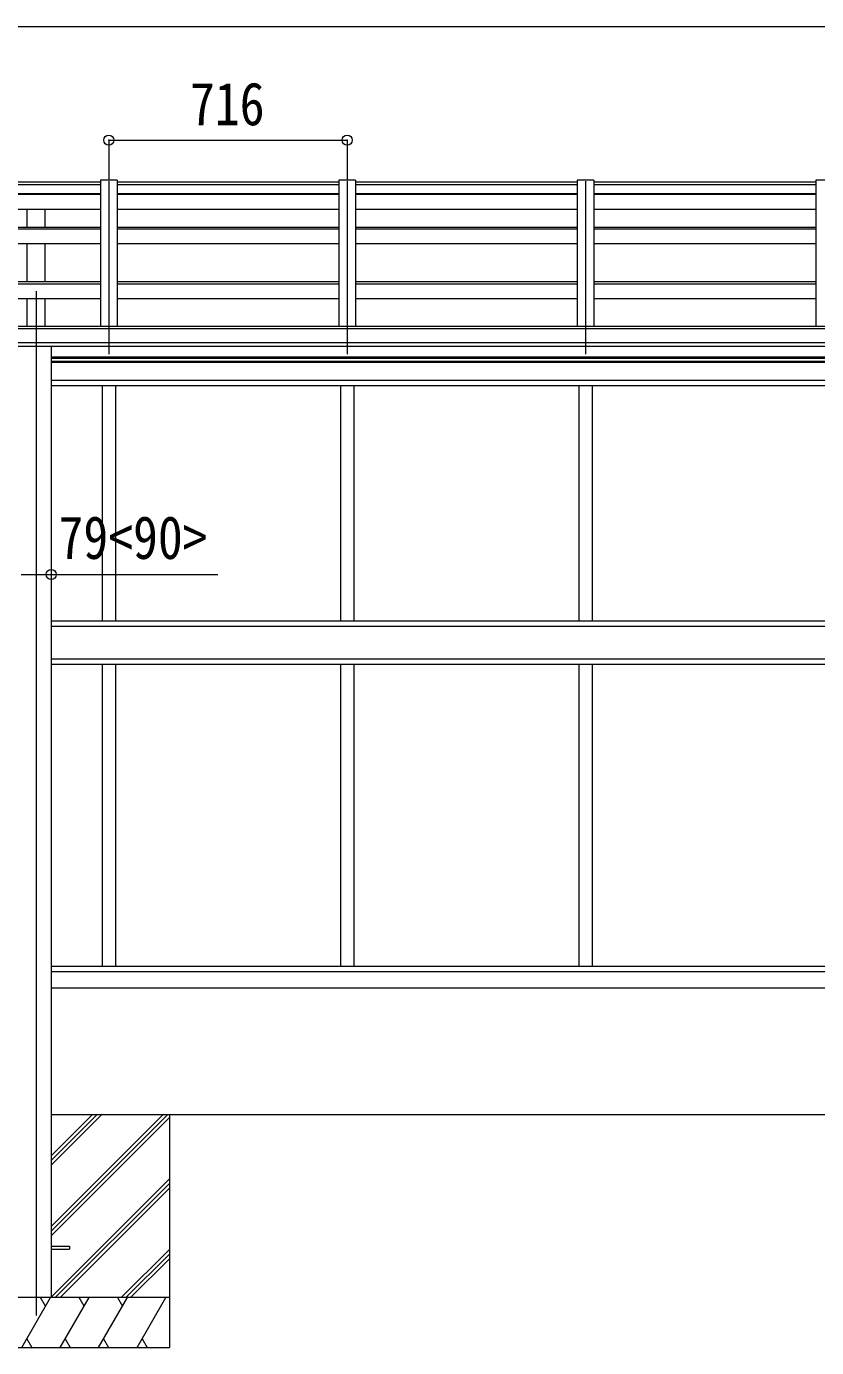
# Model space of a CAD drawing. Units: millimetres at full size, sheet at 1:30; details may follow other scales. Extents: x -8385 to 8479, y -5853 to 5787.
# Drawn here: x 2418 to 4791, y -1505 to 2462 of the extents above; entities that cross this region are included whole.
import ezdxf
from ezdxf.enums import TextEntityAlignment as Align

# ---------------------------------------------------------------- set-up
doc = ezdxf.new("R2010")
doc.units = ezdxf.units.MM
doc.header["$LTSCALE"] = 30
doc.header["$PDMODE"] = 32
doc.header["$PDSIZE"] = 30
for name, color, linetype, lineweight in [('0-0_0', 7, 'Continuous', 9), ('0-1_本体', 4, 'Continuous', 9), ('0-2_部品', 7, 'Continuous', 9), ('0-8_PARTS2', 2, 'Continuous', 9), ('0-A_寸法', 6, 'Continuous', 9), ('1-1_GLASS', 4, 'Continuous', 9)]:
    doc.layers.add(name, color=color, linetype=linetype, lineweight=lineweight)
doc.styles.add('ＭＳ ゴシック', font='')
doc.styles.get('ＭＳ ゴシック').set_extended_font_data('MS Gothic')

msp = doc.modelspace()

# ---------------------------------------------------------------- linework, layer by layer
at = {"layer": '0-0_0'}
for p, q in [((2492.25, -1140.64), (2828.28, -804.61)), ((2492.25, -1154.78), (2842.42, -804.61)), ((2492.25, -956.79), (2644.43, -804.61)), ((2492.25, -942.65), (2630.29, -804.61)), ((2492.25, -928.51), (2616.15, -804.61)), ((2492.25, -804.61), (5701.85, -804.61)), ((2492.25, -1168.92), (2847.05, -814.13)), ((2847.05, -804.61), (2847.05, -1504.61)), ((2492.25, -1352.77), (2847.05, -997.97)), ((2504.55, -1354.61), (2847.05, -1012.12)), ((2518.7, -1354.61), (2847.05, -1026.26)), ((2702.54, -1354.61), (2847.05, -1210.11)), ((2716.69, -1354.61), (2847.05, -1224.25)), ((2730.83, -1354.61), (2847.05, -1238.39)), ((2847.05, -1354.61), (2047.05, -1354.61)), ((2403.75, -1504.61), (2490.35, -1354.61)), ((2475.35, -1380.6), (2460.35, -1354.61)), ((2519.22, -1504.61), (2605.82, -1354.61)), ((2590.82, -1380.59), (2575.82, -1354.61)), ((2634.69, -1504.61), (2721.29, -1354.61)), ((2691.29, -1354.61), (2706.29, -1380.59)), ((2750.16, -1504.61), (2836.76, -1354.61)), ((2047.05, -1504.61), (2847.05, -1504.61)), ((2418.75, -1478.63), (2433.75, -1504.61)), ((2534.22, -1478.63), (2549.22, -1504.61)), ((2649.69, -1478.63), (2664.69, -1504.61)), ((2765.16, -1478.63), (2780.16, -1504.61))]:
    msp.add_line(p, q, dxfattribs=at)
at = {"layer": '0-1_本体'}
for p, q in [((2640.05, 1994.52), (1974.05, 1994.52)), ((1974.05, 1987.6), (2640.05, 1987.6)), ((2640.05, 2000.6), (2640.05, 1561.31)), ((2690.05, 2000.6), (2640.05, 2000.6)), ((2690.05, 2000.6), (2690.05, 1561.31)), ((3356.05, 1994.52), (2690.05, 1994.52)), ((2690.05, 1987.6), (3356.05, 1987.6)), ((3356.05, 2000.6), (3356.05, 1561.31)), ((3406.05, 2000.6), (3356.05, 2000.6)), ((3406.05, 2000.6), (3406.05, 1561.31)), ((4072.05, 1994.52), (3406.05, 1994.52)), ((3406.05, 1987.6), (4072.05, 1987.6)), ((4072.05, 2000.6), (4072.05, 1561.31)), ((4122.05, 2000.6), (4072.05, 2000.6)), ((4122.05, 2000.6), (4122.05, 1561.31)), ((4788.05, 1994.52), (4122.05, 1994.52)), ((4122.05, 1987.6), (4788.05, 1987.6)), ((4788.05, 2000.6), (4788.05, 1561.31)), ((4838.05, 2000.6), (4788.05, 2000.6)), ((1974.05, 1960.89), (2640.05, 1960.89)), ((1974.05, 1958.31), (2640.05, 1958.31)), ((2690.05, 1960.89), (3356.05, 1960.89)), ((2690.05, 1958.31), (3356.05, 1958.31)), ((3406.05, 1960.89), (4072.05, 1960.89)), ((3406.05, 1958.31), (4072.05, 1958.31)), ((4122.05, 1960.89), (4788.05, 1960.89)), ((4122.05, 1958.31), (4788.05, 1958.31)), ((1974.05, 1913.57), (2640.05, 1913.57)), ((2419.55, 1859.84), (2419.55, 1913.57)), ((2474.55, 1859.84), (2474.55, 1913.57)), ((2690.05, 1913.57), (3356.05, 1913.57)), ((3406.05, 1913.57), (4072.05, 1913.57)), ((4122.05, 1913.57), (4788.05, 1913.57)), ((1974.05, 1859.84), (2640.05, 1859.84)), ((1974.05, 1854.27), (2640.05, 1854.27)), ((2690.05, 1859.84), (3356.05, 1859.84)), ((2690.05, 1854.27), (3356.05, 1854.27)), ((3406.05, 1859.84), (4072.05, 1859.84)), ((3406.05, 1854.27), (4072.05, 1854.27)), ((4122.05, 1859.84), (4788.05, 1859.84)), ((4122.05, 1854.27), (4788.05, 1854.27)), ((1974.05, 1810.28), (2640.05, 1810.28)), ((2419.55, 1696.19), (2419.55, 1810.28)), ((2474.55, 1696.19), (2474.55, 1810.28)), ((2690.05, 1810.28), (3356.05, 1810.28)), ((3406.05, 1810.28), (4072.05, 1810.28)), ((4122.05, 1810.28), (4788.05, 1810.28)), ((1974.05, 1696.19), (2640.05, 1696.19)), ((1974.05, 1689.39), (2640.05, 1689.39)), ((2690.05, 1696.19), (3356.05, 1696.19)), ((2690.05, 1689.39), (3356.05, 1689.39)), ((3406.05, 1696.19), (4072.05, 1696.19)), ((3406.05, 1689.39), (4072.05, 1689.39)), ((4122.05, 1696.19), (4788.05, 1696.19)), ((4122.05, 1689.39), (4788.05, 1689.39)), ((1974.05, 1645.84), (2640.05, 1645.84)), ((2419.55, 1561.31), (2419.55, 1645.84)), ((2474.55, 1561.31), (2474.55, 1645.84)), ((2690.05, 1645.84), (3356.05, 1645.84)), ((3406.05, 1645.84), (4072.05, 1645.84)), ((4122.05, 1645.84), (4788.05, 1645.84)), ((6954.55, 1554.61), (1239.55, 1554.61)), ((6931.05, 1561.31), (1263.05, 1561.31)), ((1239.55, 1513.38), (6954.55, 1513.38)), ((6954.55, 1501.54), (1239.55, 1501.61)), ((2492.25, 1501.44), (2492.25, -1354.63))]:
    msp.add_line(p, q, dxfattribs=at)
at = {"layer": '0-2_部品', "color": 4}
for p, q in [((2491.85, -1200.1), (2546.85, -1200.1)), ((2491.85, -1209.1), (2546.85, -1209.1)), ((2546.85, -1200.1), (2546.85, -1209.1))]:
    msp.add_line(p, q, dxfattribs=at)
at = {"layer": '0-8_PARTS2'}
for p, q in [((2665.05, 1997.46), (2665.05, 1478.18)), ((3381.05, 1997.46), (3381.05, 1478.18)), ((4097.05, 1997.46), (4097.05, 1478.18)), ((2447.05, 1666.98), (2447.05, -1408.25))]:
    msp.add_line(p, q, dxfattribs=at)
at = {"layer": '0-A_寸法'}
for p, q in [((1213.05, 2462.29), (6981.05, 2462.29)), ((2665.05, 2120.86), (2665.05, 2003.25)), ((2665.05, 2120.86), (3381.05, 2120.86)), ((3381.05, 2120.86), (3381.05, 2003.25)), ((2401.85, 816.65), (2492.25, 816.65)), ((2492.25, 816.65), (2992.25, 816.65))]:
    msp.add_line(p, q, dxfattribs=at)
for p in [(2665.05, 2120.86), (3381.05, 2120.86), (2492.25, 816.65)]:
    msp.add_point(p, dxfattribs=at)
at = {"layer": '1-1_GLASS'}
for p, q in [((2492.25, 1470), (5701.85, 1470)), ((2492.25, 1466.5), (5701.85, 1466.5)), ((2492.25, 1457.5), (5701.85, 1457.5)), ((2492.25, 1454), (5701.85, 1454)), ((2492.25, 1400.5), (5701.85, 1400.5)), ((2492.25, 1384.5), (5701.85, 1384.5)), ((2645.05, 1384.5), (2645.05, 677.5)), ((2685.05, 1384.5), (2685.05, 677.5)), ((3361.05, 1384.5), (3361.05, 677.5)), ((3401.05, 1384.5), (3401.05, 677.5)), ((4077.05, 1384.5), (4077.05, 677.5)), ((4117.05, 1384.5), (4117.05, 677.5)), ((2492.25, 677.5), (5701.85, 677.5)), ((2492.25, 661.5), (5701.85, 661.5)), ((2492.25, 563.5), (5701.85, 563.5)), ((2492.25, 547.5), (5701.85, 547.5)), ((2645.05, 547.5), (2645.05, -359.5)), ((2685.05, 547.5), (2685.05, -359.5)), ((3361.05, 547.5), (3361.05, -359.5)), ((3401.05, 547.5), (3401.05, -359.5)), ((4077.05, 547.5), (4077.05, -359.5)), ((4117.05, 547.5), (4117.05, -359.5)), ((2492.25, -359.5), (5701.85, -359.5)), ((2492.25, -375.5), (5701.85, -375.5)), ((2492.25, -424), (5701.85, -424))]:
    msp.add_line(p, q, dxfattribs=at)

# ---------------------------------------------------------------- texts
at = {"layer": '0-A_寸法', "color": 7, "style": 'ＭＳ ゴシック', "width": 0.85}
for s, p in [('716', (2909.05, 2126.86)), ('79<90>', (2514.25, 824.65))]:
    msp.add_text(s, height=129, dxfattribs=at).set_placement(p, align=Align.BOTTOM_LEFT)

doc.saveas('drawing.dxf')
